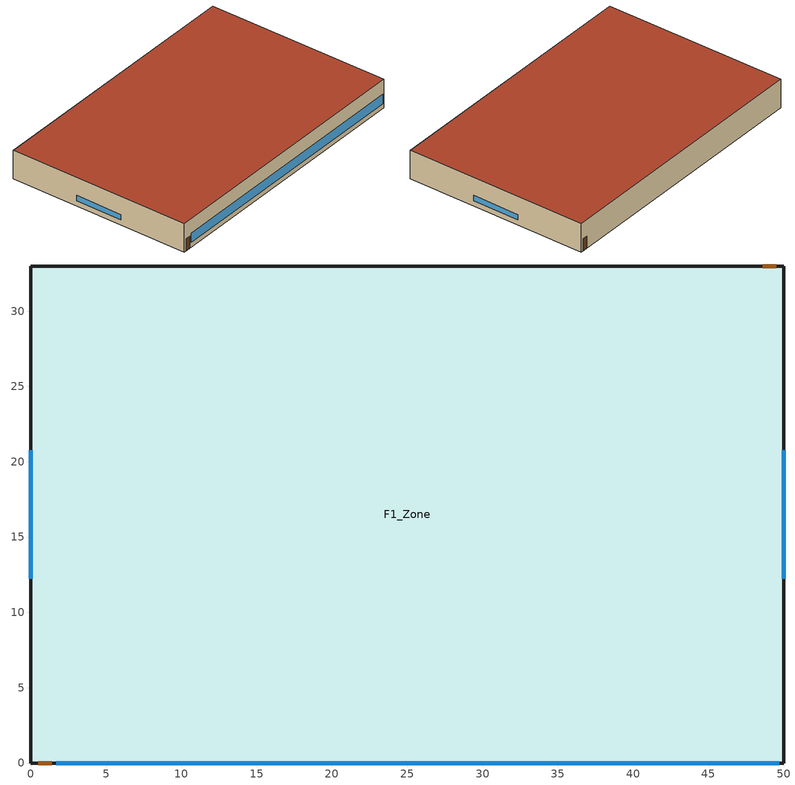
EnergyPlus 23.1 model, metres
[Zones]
F1_Zone
 floor ground (Slab): 0,33 50,33 50,0 0,0 z0
 wall outside (Exterior Wall): 0,0 50,0 50,33 0,33 0,0 z0:5.19
 window (Window): 1.71,0 49.7,0 z0.9:2.58; 50,12.22 50,20.78 / 0,20.78 0,12.22 z0.9:1.9
 door (Exterior Door): 0.5,0 1.41,0 / 49.5,33 48.59,33 z0:2.13
 roof outside (Roof): 0,0 50,0 50,33 0,33 z5.19
[Building]
V12-retail-duluth: 0, Suburbs, 0.04, 0.4, FullExterior, 25, 6
[Site:Location]
Duluth MN: 46.83, -92.22, -6, 433
[Site:GroundTemperature:BuildingSurface]
10, 10, 10, 11, 15.2, 17.1, 17.9, 17.7, 15.4, 12, 10, 10
[SizingPeriod:DesignDay]
Duluth International Arpt Ann Htg 99.6% Condns DB: 1, 21, WinterDesignDay, -28.6, 0, DefaultMultipliers, , Wetbulb, -28.6, , , , , 96230, 4.6, 310, No, No, No, ASHRAEClearSky, , , , , 0
Duluth International Arpt Ann Clg .4% Condns DB=>MWB: 7, 21, SummerDesignDay, 29.2, 10.9, DefaultMultipliers, , Wetbulb, 21, , , , , 96230, 5.2, 220, No, No, No, ASHRAETau, , , 0.398, 2.218
[Material]
Carpet pad 12mm: MediumRough, 0.0127, 0.06, 288, 1380, 0.9, 0.6, 0.6
Concrete block 200mm: MediumRough, 0.2, 1.11, 800, 920, 0.9, 0.6, 0.6
Cast concrete 200mm: MediumRough, 0.2, 1.73, 2243, 837, 0.9, 0.6, 0.6
Gypsum board 13mm: MediumRough, 0.0127, 0.16, 800, 1090, 0.9, 0.6, 0.6
Metal deck 1.5mm: MediumRough, 0.0015, 45, 7680, 418, 0.9, 0.6, 0.6
Polyiso board 100mm: MediumRough, 0.1, 0.024, 30, 1470, 0.9, 0.6, 0.6
Roof membrane 10mm: MediumRough, 0.0095, 0.16, 1121, 1460, 0.9, 0.6, 0.6
Stucco 25mm: MediumRough, 0.025, 0.72, 1856, 840, 0.9, 0.6, 0.6
XPS board 50mm: MediumRough, 0.05, 0.029, 35, 1400, 0.9, 0.6, 0.6
Door panel: MediumSmooth, 0.045, 0.15, 600, 1630, 0.9, 0.6, 0.6
[Construction]
Exterior Wall: Stucco 25mm, XPS board 50mm, Concrete block 200mm, Gypsum board 13mm
Roof: Roof membrane 10mm, Polyiso board 100mm, Metal deck 1.5mm
Slab: Cast concrete 200mm, Carpet pad 12mm
Window: Glazing
Exterior Door: Door panel
[WindowMaterial:SimpleGlazingSystem]
Glazing: 2.16, 0.34, 0.5
[Zone]
F1_Zone: 0, 0, 0, 0, 1, 1, autocalculate, autocalculate, autocalculate, , , Yes
[People]
F1_Zone People: F1_Zone, Occupancy Schedule, People, 221.76, , , 0.3, autocalculate, Activity Schedule
[Lights]
F1_Zone Lights: F1_Zone, Lighting Schedule, Watts/Area, , 10.36, , 0, 0.42, 0.18
[ElectricEquipment]
F1_Zone Equipment: F1_Zone, Equipment Schedule, Watts/Area, , 4.98, , 0, 0.5, 0
[ZoneInfiltration:DesignFlowRate]
F1_Zone Infiltration: F1_Zone, Always On, AirChanges/Hour, , , , 0.58, 1, 0, 0, 0
[HVACTemplate:Thermostat]
Thermostat: Heating Setpoint, , Cooling Setpoint
[HVACTemplate:Zone:Unitary]
F1_Zone: F1_Zone PSZ-HP, Thermostat, autosize, , , Flow/Person, 0.00236
[HVACTemplate:System:UnitaryHeatPump:AirToAir]
F1_Zone PSZ-HP: , F1_Zone, autosize, autosize, , , BlowThrough, 0.6, 500, 0.9, , SingleSpeedDX, , 12.8, autosize, autosize, 3.65, SingleSpeedDXHeatPump, , 45, autosize, 3.2, -8, , , , , Electric, , autosize, , , , autosize, autosize, , NoEconomizer
[Schedule:Compact]
Occupancy Schedule: Fraction, Through: 12/31, For: Weekdays SummerDesignDay WinterDesignDay, Until: 09:00, 0, Until: 21:00, 0.95, Until: 24:00, 0, For: Saturday, Until: 09:00, 0, Until: 21:00, 0.95, Until: 24:00, 0, For: Sunday Holidays AllOtherDays, Until: 10:00, 0, Until: 18:00, 0.95, Until: 24:00, 0
Lighting Schedule: Fraction, Through: 12/31, For: Weekdays SummerDesignDay WinterDesignDay, Until: 09:00, 0.05, Until: 21:00, 0.9, Until: 24:00, 0.05, For: Saturday, Until: 09:00, 0.05, Until: 21:00, 0.9, Until: 24:00, 0.05, For: Sunday Holidays AllOtherDays, Until: 10:00, 0.05, Until: 18:00, 0.9, Until: 24:00, 0.05
Equipment Schedule: Fraction, Through: 12/31, For: Weekdays SummerDesignDay WinterDesignDay, Until: 09:00, 0.3, Until: 21:00, 0.9, Until: 24:00, 0.3, For: Saturday, Until: 09:00, 0.3, Until: 21:00, 0.9, Until: 24:00, 0.3, For: Sunday Holidays AllOtherDays, Until: 10:00, 0.3, Until: 18:00, 0.9, Until: 24:00, 0.3
Activity Schedule: Any Number, Through: 12/31, For: AllDays, Until: 24:00, 120
Always On: Fraction, Through: 12/31, For: AllDays, Until: 24:00, 1
Heating Setpoint: Temperature, Through: 12/31, For: Weekdays, Until: 07:00, 15.6, Until: 21:00, 21, Until: 24:00, 15.6, For: Saturday, Until: 07:00, 15.6, Until: 21:00, 21, Until: 24:00, 15.6, For: SummerDesignDay WinterDesignDay, Until: 24:00, 21, For: Sunday Holidays AllOtherDays, Until: 08:00, 15.6, Until: 18:00, 21, Until: 24:00, 15.6
Cooling Setpoint: Temperature, Through: 12/31, For: Weekdays, Until: 07:00, 29.4, Until: 21:00, 24, Until: 24:00, 29.4, For: Saturday, Until: 07:00, 29.4, Until: 21:00, 24, Until: 24:00, 29.4, For: SummerDesignDay WinterDesignDay, Until: 24:00, 24, For: Sunday Holidays AllOtherDays, Until: 08:00, 29.4, Until: 18:00, 24, Until: 24:00, 29.4
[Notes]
source: assumed (half the monthly mean air temperature plus 9 C)
